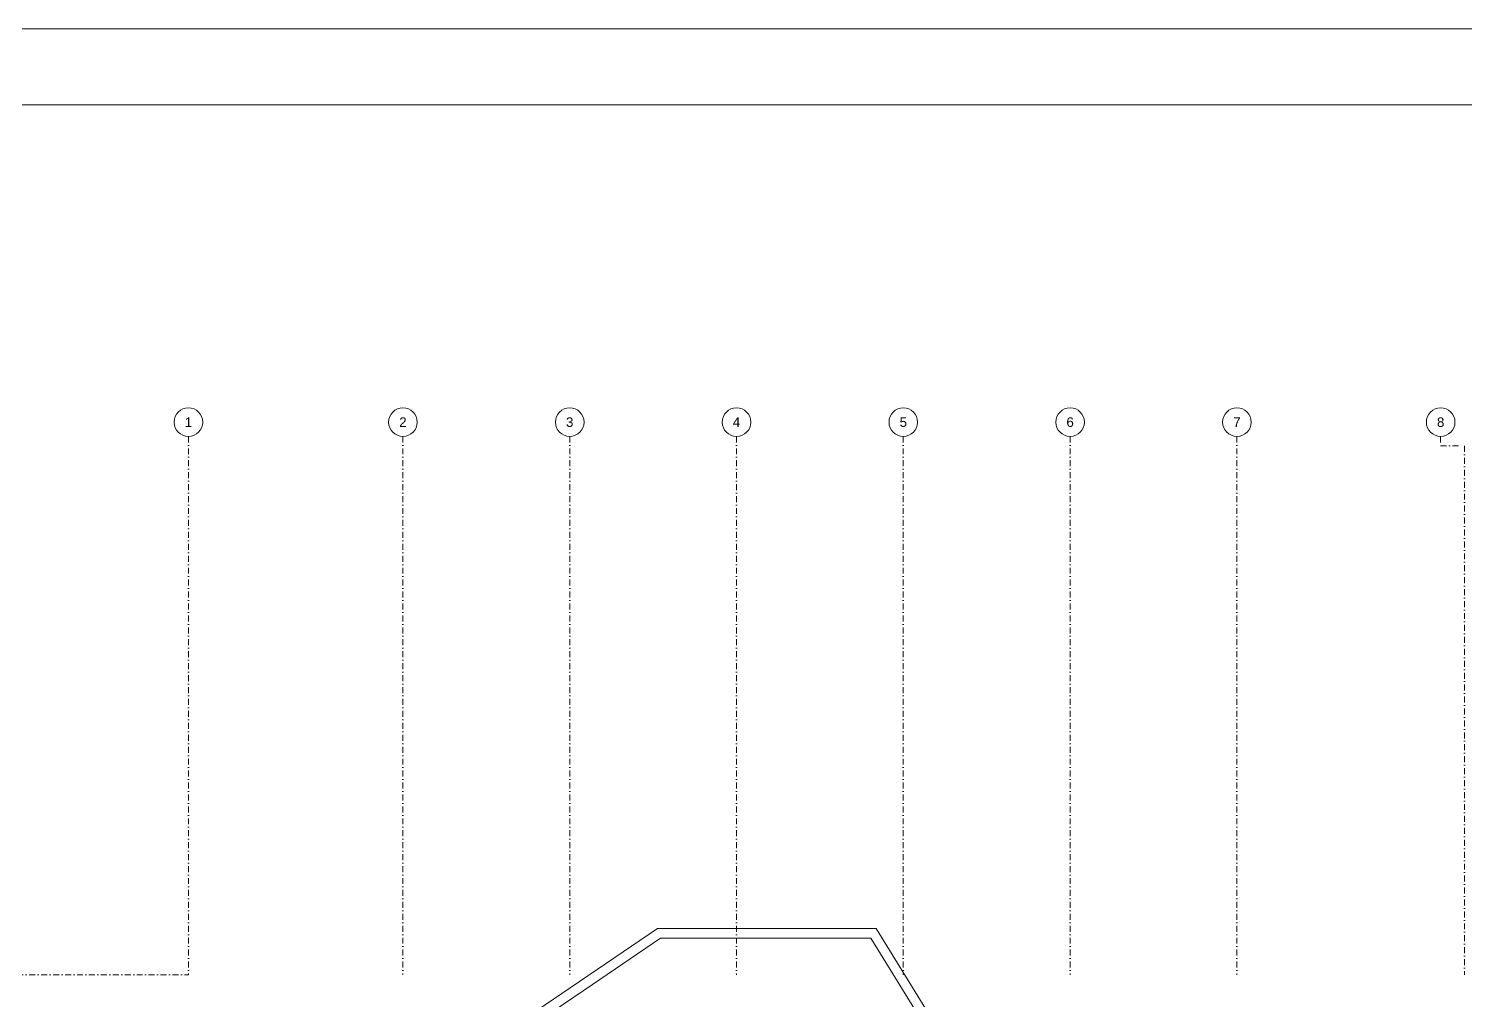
# Model space of a CAD drawing. Header units: metres. Extents: x -17822 to 152406, y -4219 to 19791.
# Drawn here: x 55330 to 61358, y 8523 to 12601 of the extents above; entities that cross this region are included whole.
import ezdxf
from ezdxf.enums import TextEntityAlignment as Align

# ---------------------------------------------------------------- set-up
doc = ezdxf.new("R2010")
doc.units = ezdxf.units.M
doc.header["$LTSCALE"] = 100
doc.header["$MEASUREMENT"] = 0
doc.linetypes.add('DASHDOT2', pattern=[0.5, 0.25, -0.125, 0, -0.125])
doc.layers.get('0').update_dxf_attribs({"color": 9, "lineweight": 9})
for name, color, linetype, lineweight in [('01', 9, 'Continuous', 9), ('06D', 9, 'Continuous', 9), ('21', 9, 'Continuous', 9), ('24', 9, 'DASHDOT2', 9)]:
    doc.layers.add(name, color=color, linetype=linetype, lineweight=lineweight)
doc.styles.add('Arial', font='arial.ttf', dxfattribs={"height": 2.5})

# ---------------------------------------------------------------- blocks, each defined once
blk = doc.blocks.new('0_aks')
at = {"linetype": 'Continuous'}
blk.add_circle((0, 0), 3, dxfattribs=at)
at = {"style": 'Arial'}
blk.add_attdef('AKS', text='', height=2, dxfattribs=at).set_placement((0, 0), align=Align.MIDDLE_CENTER)
blk = doc.blocks.new('p-akslar_yeni')
at = {"layer": '24'}
for points in [[(6415, 2315.1), (6415, 55)], [(7315, 2315.1), (7315, 55)], [(8015, 2315.1), (8015, 55)], [(8715, 2315.1), (8715, 55)], [(9415, 2315.1), (9415, 55)], [(10115, 2315.1), (10115, 55)], [(10815, 2315.1), (10815, 55)], [(11670, 2315.1), (11670, 2275.1), (11770, 2275.1), (11770, 55)], [(1488.5, 55), (6415, 55)]]:
    blk.add_lwpolyline(points, dxfattribs=at)
at = {"layer": '21', "xscale": 20, "yscale": 20, "zscale": 20}
for p, values in [((6415, 2375.1), {'AKS': '1'}), ((7315, 2375.1), {'AKS': '2'}), ((8015, 2375.1), {'AKS': '3'}), ((8715, 2375.1), {'AKS': '4'}), ((9415, 2375.1), {'AKS': '5'}), ((10115, 2375.1), {'AKS': '6'}), ((10815, 2375.1), {'AKS': '7'}), ((11670, 2375.1), {'AKS': '8'})]:
    blk.add_blockref('0_aks', p, dxfattribs=at).add_auto_attribs(values)
blk = doc.blocks.new('1.bod.mimari.elk')
at = {"layer": '01'}
for points in [[(3694.6, -1194.2), (2863.6, 154.4), (1981.2, 154.4), (1695, -40), (1695, -40), (60, -1150.3)], [(0, -1142.7), (1968.9, 194.4), (2885.9, 194.4), (3720.3, -1159.7)]]:
    blk.add_lwpolyline(points, dxfattribs=at)

msp = doc.modelspace()

# ---------------------------------------------------------------- linework, layer by layer
at = {"color": 4}
for points in [[(74159.28, -4218.56), (46159.28, -4218.56), (46159.28, 12601.44), (74159.28, 12601.44)], [(46479.28, 12281.44), (71999.52, 12281.44), (71999.52, -3898.56), (46479.28, -3898.56)]]:
    msp.add_lwpolyline(points, close=True, dxfattribs=at)

# ---------------------------------------------------------------- block references
at = {"layer": '06D'}
msp.add_blockref('1.bod.mimari.elk', (56000, 8630), dxfattribs=at)
at = {"layer": '24'}
msp.add_blockref('p-akslar_yeni', (49585, 8575), dxfattribs=at)
msp.add_blockref('p-akslar_yeni', (49585, 8575), dxfattribs=at)

doc.saveas('drawing.dxf')
